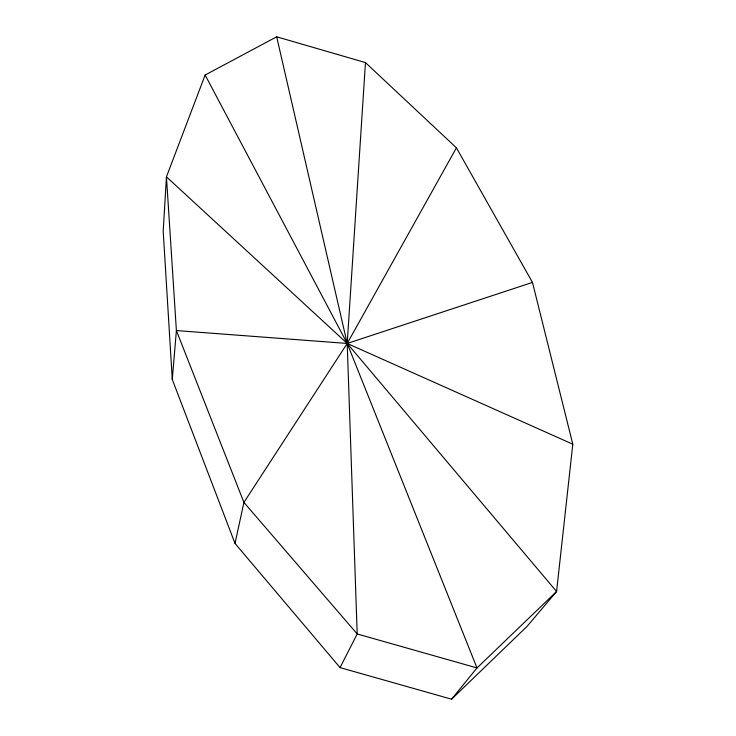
<?xml version="1.0" encoding="UTF-8"?>
<svg xmlns="http://www.w3.org/2000/svg" width="736" height="736" viewBox="0 0 736 736"><rect width="100%" height="100%" fill="white"/><g stroke="black" fill="none" stroke-linecap="round" stroke-linejoin="round"><path stroke-width="1.1" d="M365.461 62.588L347.208 343.454L357.199 633.954L340.06 667.607L451.582 699.2L526.985 626.474L556.582 591.496L572.801 444.204L532.478 282.412L456.421 147.835L365.461 62.588L276.681 36.8L205.142 75.026L166.446 176.833L163.199 231.058L172.279 379.491L235.023 543.444L340.06 667.607M172.279 379.491L176.392 330.556L166.446 176.833L347.208 343.454L556.582 591.496L477.002 667.948L451.582 699.2M235.023 543.444L243.92 502.412L347.208 343.454L456.421 147.835M532.478 282.412L347.208 343.454L176.392 330.556L243.92 502.412L357.199 633.954L477.002 667.948L347.208 343.454L205.142 75.026M572.801 444.204L347.208 343.454L276.681 36.8"/></g></svg>
